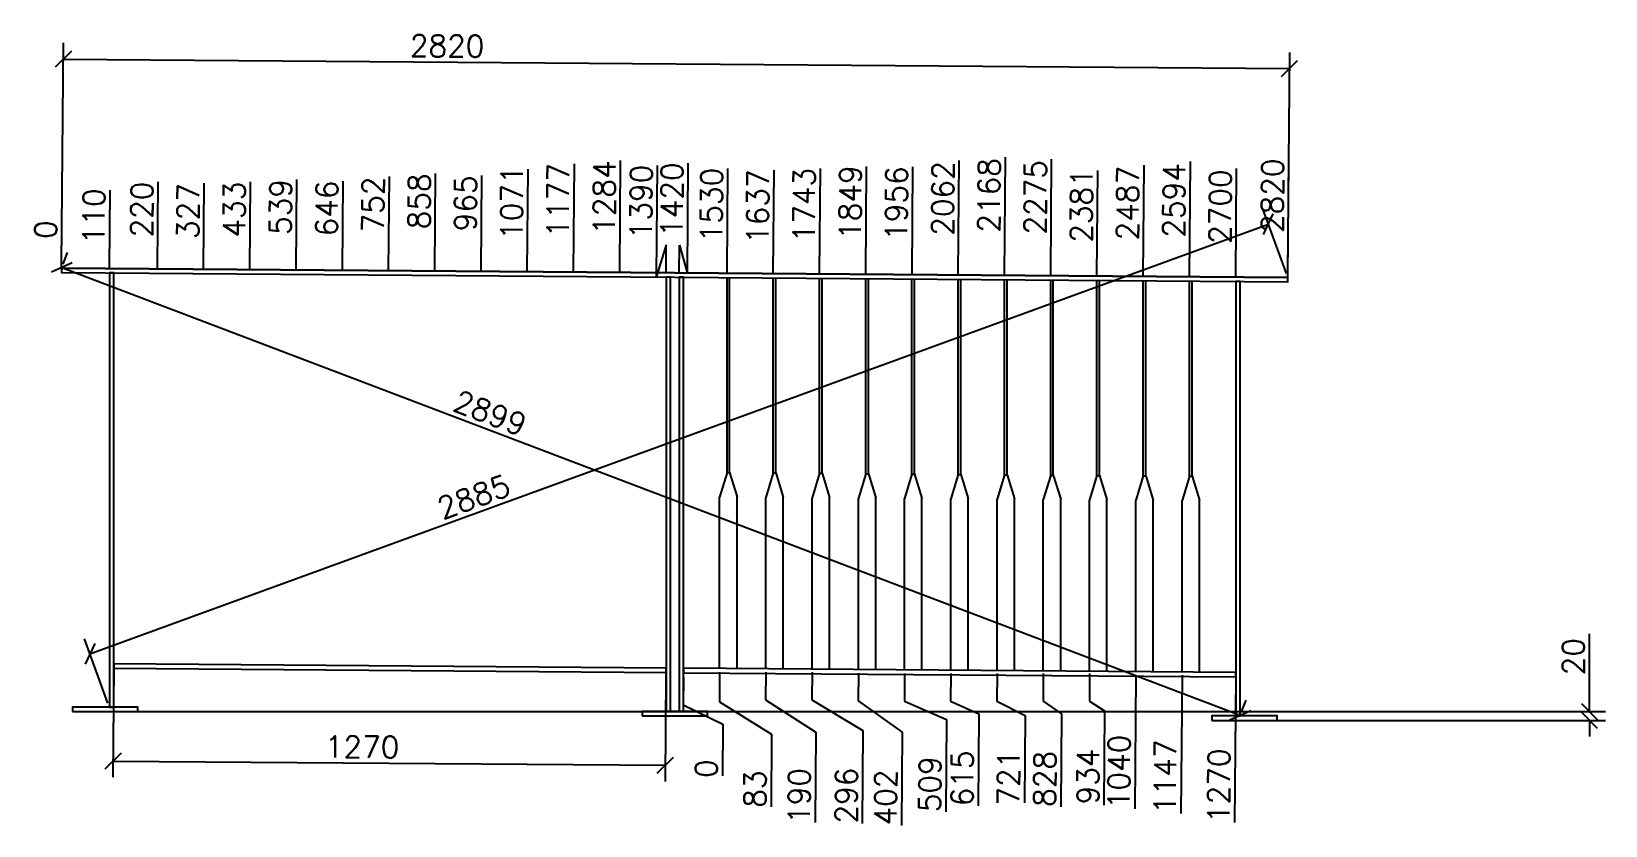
# Model space of a CAD drawing. Header units: millimetres. Extents: x -25270 to 56616, y 992 to 38275.
# Drawn here: x 18247 to 21866, y 28631 to 30458 of the extents above; entities that cross this region are included whole.
import ezdxf

# ---------------------------------------------------------------- set-up
doc = ezdxf.new("R2010")
doc.units = ezdxf.units.MM
doc.layers.add('Garde Corps', color=7, linetype='Continuous')
doc.layers.add('POTCACH', color=7, linetype='Continuous')
doc.styles.add('DETX4', font='romans.shx', dxfattribs={"height": 50})
doc.dimstyles.new('DETX4', dxfattribs={"dimtxt": 50, "dimasz": 37, "dimexe": 37, "dimexo": 10, "dimgap": 12, "dimtad": 1, "dimdec": 0, "dimdsep": 46, "dimtxsty": 'DETX4', "dimblk": 'OBLIQUE', "dimcen": 0.09, "dimadec": 0, "dimazin": 0, "dimtfac": 1, "dimtdec": 0, "dimtix": 1, "dimtofl": 0, "dimtmove": 0, "dimatfit": 3, "dimldrblk": 'OBLIQUE', "dimfxl": 1, "dimtolj": 1, "dimtzin": 0, "dimarcsym": 0})

# ---------------------------------------------------------------- blocks, each defined once
blk = doc.blocks.new('A$C643B79CD')
for p, q in [((17, 449), (17, 898)), ((23, 449), (23, 898)), ((17, 449), (23, 449)), ((0, 0), (0, 392.8)), ((40, 0), (40, 393.3))]:
    blk.add_line(p, q)
at = {"layer": 'POTCACH'}
for p, q in [((17, 449), (0, 392.8)), ((23, 449), (40, 393.3))]:
    blk.add_line(p, q, dxfattribs=at)
blk = doc.blocks.new('_OBLIQUE')
at = {"color": 0, "linetype": 'ByBlock'}
blk.add_line((-0.5, -0.5), (0.5, 0.5), dxfattribs=at)
blk = doc.blocks.new('*D292')
at = {"layer": 'Defpoints', "color": 0, "transparency": 16777216}
for p in [(18435.8, 29002.8), (19705.8, 28993), (19704.1, 28769.5)]:
    blk.add_point(p, dxfattribs=at)
at = {"layer": 'POTCACH', "color": 0, "lineweight": -2, "transparency": 16777216}
for p, q in [((18435.7, 28992.8), (18433.8, 28742.2)), ((19705.7, 28983), (19703.8, 28732.5)), ((18434.1, 28779.2), (19704.1, 28769.5))]:
    blk.add_line(p, q, dxfattribs=at)
at = {"layer": 'POTCACH', "color": 0, "lineweight": -2, "transparency": 16777216, "xscale": 37, "yscale": 37, "zscale": 37}
for p, rotation in [((18434.1, 28779.2), 179.559271927239), ((19704.1, 28769.5), 359.559271927239)]:
    blk.add_blockref('_OBLIQUE', p, dxfattribs=dict(at, rotation=rotation))
at = {"layer": 'POTCACH', "color": 0, "transparency": 16777216, "insert": (19007, 28811.8), "char_height": 50, "attachment_point": 5, "rotation": 359.5593, "style": 'DETX4'}
blk.add_mtext('\\A1;1270', dxfattribs=at)
blk = doc.blocks.new('*D293')
at = {"layer": 'Defpoints', "color": 0, "transparency": 16777216}
for p in [(18316.3, 29973.4), (18315.8, 29903.9), (18315.9, 29913.9)]:
    blk.add_point(p, dxfattribs=at)
at = {"layer": 'POTCACH', "color": 0, "lineweight": -2, "transparency": 16777216}
blk.add_line((18315.9, 29913.9), (18316.7, 30018.8), dxfattribs=at)
at = {"layer": 'POTCACH', "color": 0, "transparency": 16777216, "insert": (18279.5, 30002.4), "char_height": 50, "attachment_point": 5, "rotation": 89.5593, "style": 'DETX4'}
blk.add_mtext('\\A1;0', dxfattribs=at)
blk = doc.blocks.new('*D294')
at = {"layer": 'Defpoints', "color": 0, "transparency": 16777216}
for p in [(18426.2, 29959.8), (18315.9, 29913.9), (18425.8, 29903.9)]:
    blk.add_point(p, dxfattribs=at)
at = {"layer": 'POTCACH', "color": 0, "lineweight": -2, "transparency": 16777216}
blk.add_line((18425.9, 29913.9), (18427.2, 30093.2), dxfattribs=at)
at = {"layer": 'POTCACH', "color": 0, "transparency": 16777216, "insert": (18389.8, 30032.8), "char_height": 50, "attachment_point": 5, "rotation": 89.5593, "style": 'DETX4'}
blk.add_mtext('\\A1;110', dxfattribs=at)
blk = doc.blocks.new('*D295')
at = {"layer": 'Defpoints', "color": 0, "transparency": 16777216}
for p in [(19684.6, 29969.2), (18315.9, 29913.9), (19705.8, 29893)]:
    blk.add_point(p, dxfattribs=at)
at = {"layer": 'POTCACH', "color": 0, "lineweight": -2, "transparency": 16777216}
for p, q in [((19684, 29895.2), (19686, 30150.2)), ((19706.4, 29967), (19684, 29895.2)), ((19705.9, 29903), (19706.4, 29967))]:
    blk.add_line(p, q, dxfattribs=at)
at = {"layer": 'POTCACH', "color": 0, "transparency": 16777216, "insert": (19648.3, 30066), "char_height": 50, "attachment_point": 5, "rotation": 89.5593, "style": 'DETX4'}
blk.add_mtext('\\A1;1390', dxfattribs=at)
blk = doc.blocks.new('*D296')
at = {"layer": 'Defpoints', "color": 0, "transparency": 16777216}
for p in [(19755.5, 29974.5), (18315.9, 29913.9), (19735.8, 29892.9)]:
    blk.add_point(p, dxfattribs=at)
at = {"layer": 'POTCACH', "color": 0, "lineweight": -2, "transparency": 16777216}
for p, q in [((19754.9, 29900.5), (19756.9, 30155.6)), ((19735.9, 29902.9), (19736.4, 29966.9)), ((19736.4, 29966.9), (19754.9, 29900.5))]:
    blk.add_line(p, q, dxfattribs=at)
at = {"layer": 'POTCACH', "color": 0, "transparency": 16777216, "insert": (19719.2, 30071.3), "char_height": 50, "attachment_point": 5, "rotation": 89.5593, "style": 'DETX4'}
blk.add_mtext('\\A1;1420', dxfattribs=at)
blk = doc.blocks.new('*D297')
at = {"layer": 'Defpoints', "color": 0, "transparency": 16777216}
for p in [(19846.7, 29962.1), (18315.9, 29913.9), (19846.1, 29892.9)]:
    blk.add_point(p, dxfattribs=at)
at = {"layer": 'POTCACH', "color": 0, "lineweight": -2, "transparency": 16777216}
blk.add_line((19846.2, 29902.9), (19848, 30143.1), dxfattribs=at)
at = {"layer": 'POTCACH', "color": 0, "transparency": 16777216, "insert": (19810.4, 30058.9), "char_height": 50, "attachment_point": 5, "rotation": 89.5593, "style": 'DETX4'}
blk.add_mtext('\\A1;1530', dxfattribs=at)
blk = doc.blocks.new('*D298')
at = {"layer": 'Defpoints', "color": 0, "transparency": 16777216}
for p in [(19953, 29958.4), (18315.9, 29913.9), (19952.4, 29891.3)]:
    blk.add_point(p, dxfattribs=at)
at = {"layer": 'POTCACH', "color": 0, "lineweight": -2, "transparency": 16777216}
blk.add_line((19952.5, 29901.3), (19954.4, 30139.4), dxfattribs=at)
at = {"layer": 'POTCACH', "color": 0, "transparency": 16777216, "insert": (19916.7, 30055.2), "char_height": 50, "attachment_point": 5, "rotation": 89.5593, "style": 'DETX4'}
blk.add_mtext('\\A1;1637', dxfattribs=at)
blk = doc.blocks.new('*D299')
at = {"layer": 'Defpoints', "color": 0, "transparency": 16777216}
for p in [(20059.3, 29962), (18315.9, 29913.9), (20058.8, 29890.5)]:
    blk.add_point(p, dxfattribs=at)
at = {"layer": 'POTCACH', "color": 0, "lineweight": -2, "transparency": 16777216}
blk.add_line((20058.9, 29900.5), (20060.7, 30143), dxfattribs=at)
at = {"layer": 'POTCACH', "color": 0, "transparency": 16777216, "insert": (20023.1, 30058.8), "char_height": 50, "attachment_point": 5, "rotation": 89.5593, "style": 'DETX4'}
blk.add_mtext('\\A1;1743', dxfattribs=at)
blk = doc.blocks.new('*D300')
at = {"layer": 'Defpoints', "color": 0, "transparency": 16777216}
for p in [(20165.7, 29969.1), (18315.9, 29913.9), (20165.1, 29889.6)]:
    blk.add_point(p, dxfattribs=at)
at = {"layer": 'POTCACH', "color": 0, "lineweight": -2, "transparency": 16777216}
blk.add_line((20165.2, 29899.6), (20167.1, 30147.8), dxfattribs=at)
at = {"layer": 'POTCACH', "color": 0, "transparency": 16777216, "insert": (20129.4, 30064.7), "char_height": 50, "attachment_point": 5, "rotation": 89.5593, "style": 'DETX4'}
blk.add_mtext('\\A1;1849', dxfattribs=at)
blk = doc.blocks.new('*D301')
at = {"layer": 'Defpoints', "color": 0, "transparency": 16777216}
for p in [(20272, 29965.6), (18315.9, 29913.9), (20271.4, 29888.8)]:
    blk.add_point(p, dxfattribs=at)
at = {"layer": 'POTCACH', "color": 0, "lineweight": -2, "transparency": 16777216}
blk.add_line((20271.5, 29898.8), (20273.4, 30146.6), dxfattribs=at)
at = {"layer": 'POTCACH', "color": 0, "transparency": 16777216, "insert": (20235.8, 30062.4), "char_height": 50, "attachment_point": 5, "rotation": 89.5593, "style": 'DETX4'}
blk.add_mtext('\\A1;1956', dxfattribs=at)
blk = doc.blocks.new('*D302')
at = {"layer": 'Defpoints', "color": 0, "transparency": 16777216}
for p in [(20378.4, 29973.6), (18315.9, 29913.9), (20377.8, 29888.8)]:
    blk.add_point(p, dxfattribs=at)
at = {"layer": 'POTCACH', "color": 0, "lineweight": -2, "transparency": 16777216}
blk.add_line((20377.8, 29898.8), (20379.9, 30161.8), dxfattribs=at)
at = {"layer": 'POTCACH', "color": 0, "transparency": 16777216, "insert": (20342.2, 30074), "char_height": 50, "attachment_point": 5, "rotation": 89.5593, "style": 'DETX4'}
blk.add_mtext('\\A1;2062', dxfattribs=at)
blk = doc.blocks.new('*D303')
at = {"layer": 'Defpoints', "color": 0, "transparency": 16777216}
for p in [(20484.8, 29980.8), (18315.9, 29913.9), (20484.1, 29887.2)]:
    blk.add_point(p, dxfattribs=at)
at = {"layer": 'POTCACH', "color": 0, "lineweight": -2, "transparency": 16777216}
blk.add_line((20484.2, 29897.2), (20486.2, 30169), dxfattribs=at)
at = {"layer": 'POTCACH', "color": 0, "transparency": 16777216, "insert": (20448.6, 30081.2), "char_height": 50, "attachment_point": 5, "rotation": 89.5593, "style": 'DETX4'}
blk.add_mtext('\\A1;2168', dxfattribs=at)
blk = doc.blocks.new('*D304')
at = {"layer": 'Defpoints', "color": 0, "transparency": 16777216}
for p in [(20591.1, 29976.3), (18315.9, 29913.9), (20590.4, 29886.4)]:
    blk.add_point(p, dxfattribs=at)
at = {"layer": 'POTCACH', "color": 0, "lineweight": -2, "transparency": 16777216}
blk.add_line((20590.5, 29896.4), (20592.5, 30164.5), dxfattribs=at)
at = {"layer": 'POTCACH', "color": 0, "transparency": 16777216, "insert": (20554.9, 30076.7), "char_height": 50, "attachment_point": 5, "rotation": 89.5593, "style": 'DETX4'}
blk.add_mtext('\\A1;2275', dxfattribs=at)
blk = doc.blocks.new('*D305')
at = {"layer": 'Defpoints', "color": 0, "transparency": 16777216}
for p in [(20697.3, 29964.7), (18315.9, 29913.9), (20696.7, 29885.5)]:
    blk.add_point(p, dxfattribs=at)
at = {"layer": 'POTCACH', "color": 0, "lineweight": -2, "transparency": 16777216}
blk.add_line((20696.8, 29895.5), (20698.7, 30138.6), dxfattribs=at)
at = {"layer": 'POTCACH', "color": 0, "transparency": 16777216, "insert": (20661.1, 30058), "char_height": 50, "attachment_point": 5, "rotation": 89.5593, "style": 'DETX4'}
blk.add_mtext('\\A1;2381', dxfattribs=at)
blk = doc.blocks.new('*D306')
at = {"layer": 'Defpoints', "color": 0, "transparency": 16777216}
for p in [(20803.7, 29962.9), (18315.9, 29913.9), (20803.1, 29884.8)]:
    blk.add_point(p, dxfattribs=at)
at = {"layer": 'POTCACH', "color": 0, "lineweight": -2, "transparency": 16777216}
blk.add_line((20803.1, 29894.8), (20805.1, 30151.1), dxfattribs=at)
at = {"layer": 'POTCACH', "color": 0, "transparency": 16777216, "insert": (20767.4, 30063.3), "char_height": 50, "attachment_point": 5, "rotation": 89.5593, "style": 'DETX4'}
blk.add_mtext('\\A1;2487', dxfattribs=at)
blk = doc.blocks.new('*D307')
at = {"layer": 'Defpoints', "color": 0, "transparency": 16777216}
for p in [(20910, 29968.3), (18315.9, 29913.9), (20909.4, 29884.8)]:
    blk.add_point(p, dxfattribs=at)
at = {"layer": 'POTCACH', "color": 0, "lineweight": -2, "transparency": 16777216}
blk.add_line((20909.5, 29894.8), (20911.5, 30158.8), dxfattribs=at)
at = {"layer": 'POTCACH', "color": 0, "transparency": 16777216, "insert": (20873.8, 30069.8), "char_height": 50, "attachment_point": 5, "rotation": 89.5593, "style": 'DETX4'}
blk.add_mtext('\\A1;2594', dxfattribs=at)
blk = doc.blocks.new('*D308')
at = {"layer": 'Defpoints', "color": 0, "transparency": 16777216}
for p in [(21016.3, 29954.9), (18315.9, 29913.9), (21015.8, 29883)]:
    blk.add_point(p, dxfattribs=at)
at = {"layer": 'POTCACH', "color": 0, "lineweight": -2, "transparency": 16777216}
blk.add_line((21015.9, 29893), (21017.8, 30143), dxfattribs=at)
at = {"layer": 'POTCACH', "color": 0, "transparency": 16777216, "insert": (20980.1, 30055.2), "char_height": 50, "attachment_point": 5, "rotation": 89.5593, "style": 'DETX4'}
blk.add_mtext('\\A1;2700', dxfattribs=at)
blk = doc.blocks.new('*D309')
at = {"layer": 'Defpoints', "color": 0, "transparency": 16777216}
for p in [(21136.5, 29980), (18315.9, 29913.9), (21135.8, 29882.2)]:
    blk.add_point(p, dxfattribs=at)
at = {"layer": 'POTCACH', "color": 0, "lineweight": -2, "transparency": 16777216}
blk.add_line((21135.9, 29892.2), (21138, 30168.1), dxfattribs=at)
at = {"layer": 'POTCACH', "color": 0, "transparency": 16777216, "insert": (21100.3, 30080.3), "char_height": 50, "attachment_point": 5, "rotation": 89.5593, "style": 'DETX4'}
blk.add_mtext('\\A1;2820', dxfattribs=at)
blk = doc.blocks.new('*D310')
at = {"layer": 'Defpoints', "color": 0, "transparency": 16777216}
for p in [(19745.8, 28992.7), (19745.8, 28982.7), (19835.7, 28790.2)]:
    blk.add_point(p, dxfattribs=at)
at = {"layer": 'POTCACH', "color": 0, "lineweight": -2, "transparency": 16777216}
for p, q in [((19745.7, 28972.7), (19745.2, 28908.7)), ((19745.2, 28908.7), (19836.2, 28864.2)), ((19836.2, 28864.2), (19835.3, 28744.9))]:
    blk.add_line(p, q, dxfattribs=at)
at = {"layer": 'POTCACH', "color": 0, "transparency": 16777216, "insert": (19798.4, 28761.8), "char_height": 50, "attachment_point": 5, "rotation": 89.5593, "style": 'DETX4'}
blk.add_mtext('\\A1;0', dxfattribs=at)
blk = doc.blocks.new('*D311')
at = {"layer": 'Defpoints', "color": 0, "transparency": 16777216}
for p in [(19829.1, 28994.1), (19745.8, 28992.7), (19947.9, 28766.9)]:
    blk.add_point(p, dxfattribs=at)
at = {"layer": 'POTCACH', "color": 0, "lineweight": -2, "transparency": 16777216}
for p, q in [((19829, 28984.1), (19828.5, 28915.8)), ((19828.5, 28915.8), (19948.4, 28840.9)), ((19948.4, 28840.9), (19947.2, 28674))]:
    blk.add_line(p, q, dxfattribs=at)
at = {"layer": 'POTCACH', "color": 0, "transparency": 16777216, "insert": (19910.5, 28714.7), "char_height": 50, "attachment_point": 5, "rotation": 89.5593, "style": 'DETX4'}
blk.add_mtext('\\A1;83', dxfattribs=at)
blk = doc.blocks.new('*D312')
at = {"layer": 'Defpoints', "color": 0, "transparency": 16777216}
for p in [(19935.4, 28994.1), (19745.8, 28992.7), (20049.6, 28771.4)]:
    blk.add_point(p, dxfattribs=at)
at = {"layer": 'POTCACH', "color": 0, "lineweight": -2, "transparency": 16777216}
for p, q in [((19935.4, 28984.1), (19934.9, 28920.1)), ((19934.9, 28920.1), (20050.1, 28845.4)), ((20050.1, 28845.4), (20048.5, 28638))]:
    blk.add_line(p, q, dxfattribs=at)
at = {"layer": 'POTCACH', "color": 0, "transparency": 16777216, "insert": (20012, 28699), "char_height": 50, "attachment_point": 5, "rotation": 89.5593, "style": 'DETX4'}
blk.add_mtext('\\A1;190', dxfattribs=at)
blk = doc.blocks.new('*D313')
at = {"layer": 'Defpoints', "color": 0, "transparency": 16777216}
for p in [(20041.8, 28994.1), (19745.8, 28992.7), (20158, 28775.9)]:
    blk.add_point(p, dxfattribs=at)
at = {"layer": 'POTCACH', "color": 0, "lineweight": -2, "transparency": 16777216}
for p, q in [((20041.7, 28984.1), (20041.2, 28920.1)), ((20041.2, 28920.1), (20158.6, 28849.9)), ((20158.6, 28849.9), (20156.9, 28635.4))]:
    blk.add_line(p, q, dxfattribs=at)
at = {"layer": 'POTCACH', "color": 0, "transparency": 16777216, "insert": (20120.4, 28699.9), "char_height": 50, "attachment_point": 5, "rotation": 89.5593, "style": 'DETX4'}
blk.add_mtext('\\A1;296', dxfattribs=at)
blk = doc.blocks.new('*D314')
at = {"layer": 'Defpoints', "color": 0, "transparency": 16777216}
for p in [(19745.8, 28992.7), (20148.1, 28991.6), (20248.4, 28771.4)]:
    blk.add_point(p, dxfattribs=at)
at = {"layer": 'POTCACH', "color": 0, "lineweight": -2, "transparency": 16777216}
for p, q in [((20148, 28981.6), (20147.5, 28917.6)), ((20147.5, 28917.6), (20249, 28845.4)), ((20249, 28845.4), (20247.3, 28630.9))]:
    blk.add_line(p, q, dxfattribs=at)
at = {"layer": 'POTCACH', "color": 0, "transparency": 16777216, "insert": (20210.8, 28695.4), "char_height": 50, "attachment_point": 5, "rotation": 89.5593, "style": 'DETX4'}
blk.add_mtext('\\A1;402', dxfattribs=at)
blk = doc.blocks.new('*D315')
at = {"layer": 'Defpoints', "color": 0, "transparency": 16777216}
for p in [(19745.8, 28992.7), (20254.4, 28990.8), (20350.1, 28800.8)]:
    blk.add_point(p, dxfattribs=at)
at = {"layer": 'POTCACH', "color": 0, "lineweight": -2, "transparency": 16777216}
for p, q in [((20254.4, 28980.8), (20253.9, 28916.8)), ((20253.9, 28916.8), (20350.6, 28874.8)), ((20350.6, 28874.8), (20349, 28662.6))]:
    blk.add_line(p, q, dxfattribs=at)
at = {"layer": 'POTCACH', "color": 0, "transparency": 16777216, "insert": (20312.5, 28726), "char_height": 50, "attachment_point": 5, "rotation": 89.5593, "style": 'DETX4'}
blk.add_mtext('\\A1;509', dxfattribs=at)
blk = doc.blocks.new('*D316')
at = {"layer": 'Defpoints', "color": 0, "transparency": 16777216}
for p in [(19745.8, 28992.7), (20360.8, 28990.8), (20424.6, 28814.3)]:
    blk.add_point(p, dxfattribs=at)
at = {"layer": 'POTCACH', "color": 0, "lineweight": -2, "transparency": 16777216}
for p, q in [((20360.7, 28980.8), (20360.2, 28916.8)), ((20360.2, 28916.8), (20425.2, 28888.3)), ((20425.2, 28888.3), (20423.6, 28676.1))]:
    blk.add_line(p, q, dxfattribs=at)
at = {"layer": 'POTCACH', "color": 0, "transparency": 16777216, "insert": (20387.1, 28739.5), "char_height": 50, "attachment_point": 5, "rotation": 89.5593, "style": 'DETX4'}
blk.add_mtext('\\A1;615', dxfattribs=at)
blk = doc.blocks.new('*D317')
at = {"layer": 'Defpoints', "color": 0, "transparency": 16777216}
for p in [(19745.8, 28992.7), (20467.1, 28990.8), (20530.8, 28809.8)]:
    blk.add_point(p, dxfattribs=at)
at = {"layer": 'POTCACH', "color": 0, "lineweight": -2, "transparency": 16777216}
for p, q in [((20467, 28980.8), (20466.5, 28916.8)), ((20466.5, 28916.8), (20531.4, 28883.8)), ((20531.4, 28883.8), (20529.9, 28683.5))]:
    blk.add_line(p, q, dxfattribs=at)
at = {"layer": 'POTCACH', "color": 0, "transparency": 16777216, "insert": (20493.3, 28740.9), "char_height": 50, "attachment_point": 5, "rotation": 89.5593, "style": 'DETX4'}
blk.add_mtext('\\A1;721', dxfattribs=at)
blk = doc.blocks.new('*D318')
at = {"layer": 'Defpoints', "color": 0, "transparency": 16777216}
for p in [(19745.8, 28992.7), (20573.4, 28990.8), (20614.4, 28814.3)]:
    blk.add_point(p, dxfattribs=at)
at = {"layer": 'POTCACH', "color": 0, "lineweight": -2, "transparency": 16777216}
for p, q in [((20573.3, 28980.8), (20572.8, 28916.8)), ((20572.8, 28916.8), (20615, 28888.3)), ((20615, 28888.3), (20613.3, 28673.7))]:
    blk.add_line(p, q, dxfattribs=at)
at = {"layer": 'POTCACH', "color": 0, "transparency": 16777216, "insert": (20576.8, 28738.3), "char_height": 50, "attachment_point": 5, "rotation": 89.5593, "style": 'DETX4'}
blk.add_mtext('\\A1;828', dxfattribs=at)
blk = doc.blocks.new('*D319')
at = {"layer": 'Defpoints', "color": 0, "transparency": 16777216}
for p in [(19745.8, 28992.7), (20679.7, 28990.8), (20713.8, 28821.1)]:
    blk.add_point(p, dxfattribs=at)
at = {"layer": 'POTCACH', "color": 0, "lineweight": -2, "transparency": 16777216}
for p, q in [((20679.7, 28980.8), (20679.2, 28916.8)), ((20679.2, 28916.8), (20714.4, 28895.1)), ((20714.4, 28895.1), (20712.7, 28678.1))]:
    blk.add_line(p, q, dxfattribs=at)
at = {"layer": 'POTCACH', "color": 0, "transparency": 16777216, "insert": (20676.2, 28743.9), "char_height": 50, "attachment_point": 5, "rotation": 89.5593, "style": 'DETX4'}
blk.add_mtext('\\A1;934', dxfattribs=at)
blk = doc.blocks.new('*D320')
at = {"layer": 'Defpoints', "color": 0, "transparency": 16777216}
for p in [(19745.8, 28992.7), (20786.1, 28986.8), (20785, 28850.6)]:
    blk.add_point(p, dxfattribs=at)
at = {"layer": 'POTCACH', "color": 0, "lineweight": -2, "transparency": 16777216}
blk.add_line((20786, 28976.8), (20783.6, 28669.5), dxfattribs=at)
at = {"layer": 'POTCACH', "color": 0, "transparency": 16777216, "insert": (20747.3, 28754.3), "char_height": 50, "attachment_point": 5, "rotation": 89.5593, "style": 'DETX4'}
blk.add_mtext('\\A1;1040', dxfattribs=at)
blk = doc.blocks.new('*D321')
at = {"layer": 'Defpoints', "color": 0, "transparency": 16777216}
for p in [(19745.8, 28992.7), (20892.4, 28986.8), (20891.3, 28839.2)]:
    blk.add_point(p, dxfattribs=at)
at = {"layer": 'POTCACH', "color": 0, "lineweight": -2, "transparency": 16777216}
blk.add_line((20892.3, 28976.8), (20889.9, 28658.2), dxfattribs=at)
at = {"layer": 'POTCACH', "color": 0, "transparency": 16777216, "insert": (20853.5, 28743), "char_height": 50, "attachment_point": 5, "rotation": 89.5593, "style": 'DETX4'}
blk.add_mtext('\\A1;1147', dxfattribs=at)
blk = doc.blocks.new('*D322')
at = {"layer": 'Defpoints', "color": 0, "transparency": 16777216}
for p in [(19745.8, 28992.7), (21015.8, 28982.9), (21014.5, 28818.7)]:
    blk.add_point(p, dxfattribs=at)
at = {"layer": 'POTCACH', "color": 0, "lineweight": -2, "transparency": 16777216}
blk.add_line((21015.7, 28972.9), (21013.1, 28637.6), dxfattribs=at)
at = {"layer": 'POTCACH', "color": 0, "transparency": 16777216, "insert": (20976.8, 28722.4), "char_height": 50, "attachment_point": 5, "rotation": 89.5593, "style": 'DETX4'}
blk.add_mtext('\\A1;1270', dxfattribs=at)
blk = doc.blocks.new('*D332')
at = {"layer": 'Defpoints', "color": 0, "transparency": 16777216}
for p in [(18315.9, 29913.9), (21026.4, 28884.7), (21025.8, 28883)]:
    blk.add_point(p, dxfattribs=at)
at = {"layer": 'POTCACH', "color": 0, "lineweight": -2, "transparency": 16777216}
for p, q in [((18319.4, 29923.2), (18329.7, 29950.1)), ((18316.5, 29915.5), (21026.4, 28884.7)), ((21029.3, 28892.4), (21039.6, 28919.3))]:
    blk.add_line(p, q, dxfattribs=at)
at = {"layer": 'POTCACH', "color": 0, "lineweight": -2, "transparency": 16777216, "xscale": 37, "yscale": 37, "zscale": 37}
for p, rotation in [((18316.5, 29915.5), 159.1733492009614), ((21026.4, 28884.7), 339.1733492009614)]:
    blk.add_blockref('_OBLIQUE', p, dxfattribs=dict(at, rotation=rotation))
at = {"layer": 'POTCACH', "color": 0, "transparency": 16777216, "insert": (19301.2, 29580.5), "char_height": 50, "attachment_point": 5, "rotation": 339.1733, "style": 'DETX4'}
blk.add_mtext('\\A1;2899', dxfattribs=at)
blk = doc.blocks.new('*D333')
at = {"layer": 'Defpoints', "color": 0, "transparency": 16777216}
for p in [(21091, 30015.2), (21135.9, 29892.2), (18425.8, 28903)]:
    blk.add_point(p, dxfattribs=at)
at = {"layer": 'POTCACH', "color": 0, "lineweight": -2, "transparency": 16777216}
for p, q in [((21132.4, 29901.6), (21078.3, 30049.9)), ((18380.9, 29026), (21091, 30015.2)), ((18422.4, 28912.4), (18368.2, 29060.8))]:
    blk.add_line(p, q, dxfattribs=at)
at = {"layer": 'POTCACH', "color": 0, "lineweight": -2, "transparency": 16777216, "xscale": 37, "yscale": 37, "zscale": 37}
for p, rotation in [((21091, 30015.2), 20.05162458507477), ((18380.9, 29026), 200.0516245850748)]:
    blk.add_blockref('_OBLIQUE', p, dxfattribs=dict(at, rotation=rotation))
at = {"layer": 'POTCACH', "color": 0, "transparency": 16777216, "insert": (19263.7, 29387.6), "char_height": 50, "attachment_point": 5, "rotation": 20.0516, "style": 'DETX4'}
blk.add_mtext('\\A1;2885', dxfattribs=at)
blk = doc.blocks.new('*D334')
at = {"layer": 'Defpoints', "color": 0, "transparency": 16777216}
for p in [(21139.6, 30373.2), (18315.9, 29913.9), (21135.9, 29892.2)]:
    blk.add_point(p, dxfattribs=at)
at = {"layer": 'POTCACH', "color": 0, "lineweight": -2, "transparency": 16777216}
for p, q in [((18315.9, 29923.9), (18319.9, 30431.9)), ((21135.9, 29902.2), (21139.9, 30410.2)), ((18319.6, 30394.9), (21139.6, 30373.2))]:
    blk.add_line(p, q, dxfattribs=at)
at = {"layer": 'POTCACH', "color": 0, "lineweight": -2, "transparency": 16777216, "xscale": 37, "yscale": 37, "zscale": 37}
for p, rotation in [((18319.6, 30394.9), 179.559271927239), ((21139.6, 30373.2), 359.559271927239)]:
    blk.add_blockref('_OBLIQUE', p, dxfattribs=dict(at, rotation=rotation))
at = {"layer": 'POTCACH', "color": 0, "transparency": 16777216, "insert": (19202.5, 30425.1), "char_height": 50, "attachment_point": 5, "rotation": 359.5593, "style": 'DETX4'}
blk.add_mtext('\\A1;2820', dxfattribs=at)
blk = doc.blocks.new('*D335')
at = {"layer": 'Defpoints', "color": 0, "transparency": 16777216}
for p in [(18536.7, 29972.1), (18315.8, 29908.9), (18536.1, 29903)]:
    blk.add_point(p, dxfattribs=at)
at = {"layer": 'POTCACH', "color": 0, "lineweight": -2, "transparency": 16777216}
blk.add_line((18536.2, 29913), (18537.7, 30112.7), dxfattribs=at)
at = {"layer": 'POTCACH', "color": 0, "transparency": 16777216, "insert": (18500.2, 30048.7), "char_height": 50, "attachment_point": 5, "rotation": 89.5593, "style": 'DETX4'}
blk.add_mtext('\\A1;220', dxfattribs=at)
blk = doc.blocks.new('*D336')
at = {"layer": 'Defpoints', "color": 0, "transparency": 16777216}
for p in [(18643, 29968.5), (18315.8, 29908.9), (18642.4, 29901.4)]:
    blk.add_point(p, dxfattribs=at)
at = {"layer": 'POTCACH', "color": 0, "lineweight": -2, "transparency": 16777216}
blk.add_line((18642.5, 29911.4), (18644, 30109), dxfattribs=at)
at = {"layer": 'POTCACH', "color": 0, "transparency": 16777216, "insert": (18606.6, 30045), "char_height": 50, "attachment_point": 5, "rotation": 89.5593, "style": 'DETX4'}
blk.add_mtext('\\A1;327', dxfattribs=at)
blk = doc.blocks.new('*D337')
at = {"layer": 'Defpoints', "color": 0, "transparency": 16777216}
for p in [(18749.3, 29972), (18315.8, 29908.9), (18748.8, 29900.5)]:
    blk.add_point(p, dxfattribs=at)
at = {"layer": 'POTCACH', "color": 0, "lineweight": -2, "transparency": 16777216}
blk.add_line((18748.9, 29910.5), (18750.4, 30112.6), dxfattribs=at)
at = {"layer": 'POTCACH', "color": 0, "transparency": 16777216, "insert": (18712.9, 30048.6), "char_height": 50, "attachment_point": 5, "rotation": 89.5593, "style": 'DETX4'}
blk.add_mtext('\\A1;433', dxfattribs=at)
blk = doc.blocks.new('*D338')
at = {"layer": 'Defpoints', "color": 0, "transparency": 16777216}
for p in [(18855.7, 29979.2), (18315.8, 29908.9), (18855.1, 29899.7)]:
    blk.add_point(p, dxfattribs=at)
at = {"layer": 'POTCACH', "color": 0, "lineweight": -2, "transparency": 16777216}
blk.add_line((18855.2, 29909.7), (18856.8, 30117.4), dxfattribs=at)
at = {"layer": 'POTCACH', "color": 0, "transparency": 16777216, "insert": (18819.3, 30054.6), "char_height": 50, "attachment_point": 5, "rotation": 89.5593, "style": 'DETX4'}
blk.add_mtext('\\A1;539', dxfattribs=at)
blk = doc.blocks.new('*D339')
at = {"layer": 'Defpoints', "color": 0, "transparency": 16777216}
for p in [(18962, 29975.7), (18315.8, 29908.9), (18961.4, 29898.9)]:
    blk.add_point(p, dxfattribs=at)
at = {"layer": 'POTCACH', "color": 0, "lineweight": -2, "transparency": 16777216}
blk.add_line((18961.5, 29908.9), (18963.1, 30113.9), dxfattribs=at)
at = {"layer": 'POTCACH', "color": 0, "transparency": 16777216, "insert": (18925.6, 30051.1), "char_height": 50, "attachment_point": 5, "rotation": 89.5593, "style": 'DETX4'}
blk.add_mtext('\\A1;646', dxfattribs=at)
blk = doc.blocks.new('*D340')
at = {"layer": 'Defpoints', "color": 0, "transparency": 16777216}
for p in [(19068.4, 29983.7), (18315.8, 29908.9), (19067.8, 29898.9)]:
    blk.add_point(p, dxfattribs=at)
at = {"layer": 'POTCACH', "color": 0, "lineweight": -2, "transparency": 16777216}
blk.add_line((19067.8, 29908.9), (19069.5, 30124.3), dxfattribs=at)
at = {"layer": 'POTCACH', "color": 0, "transparency": 16777216, "insert": (19032, 30060.3), "char_height": 50, "attachment_point": 5, "rotation": 89.5593, "style": 'DETX4'}
blk.add_mtext('\\A1;752', dxfattribs=at)
blk = doc.blocks.new('*D341')
at = {"layer": 'Defpoints', "color": 0, "transparency": 16777216}
for p in [(19174.8, 29990.9), (18315.8, 29908.9), (19174.1, 29897.3)]:
    blk.add_point(p, dxfattribs=at)
at = {"layer": 'POTCACH', "color": 0, "lineweight": -2, "transparency": 16777216}
blk.add_line((19174.2, 29907.3), (19175.9, 30131.4), dxfattribs=at)
at = {"layer": 'POTCACH', "color": 0, "transparency": 16777216, "insert": (19138.4, 30067.4), "char_height": 50, "attachment_point": 5, "rotation": 89.5593, "style": 'DETX4'}
blk.add_mtext('\\A1;858', dxfattribs=at)
blk = doc.blocks.new('*D342')
at = {"layer": 'Defpoints', "color": 0, "transparency": 16777216}
for p in [(19281.1, 29986.4), (18315.8, 29908.9), (19280.4, 29896.4)]:
    blk.add_point(p, dxfattribs=at)
at = {"layer": 'POTCACH', "color": 0, "lineweight": -2, "transparency": 16777216}
blk.add_line((19280.5, 29906.4), (19282.2, 30126.9), dxfattribs=at)
at = {"layer": 'POTCACH', "color": 0, "transparency": 16777216, "insert": (19244.7, 30062.9), "char_height": 50, "attachment_point": 5, "rotation": 89.5593, "style": 'DETX4'}
blk.add_mtext('\\A1;965', dxfattribs=at)
blk = doc.blocks.new('*D343')
at = {"layer": 'Defpoints', "color": 0, "transparency": 16777216}
for p in [(19387.3, 29974.8), (18315.8, 29908.9), (19386.7, 29895.6)]:
    blk.add_point(p, dxfattribs=at)
at = {"layer": 'POTCACH', "color": 0, "lineweight": -2, "transparency": 16777216}
blk.add_line((19386.8, 29905.6), (19388.6, 30141.6), dxfattribs=at)
at = {"layer": 'POTCACH', "color": 0, "transparency": 16777216, "insert": (19351, 30064.5), "char_height": 50, "attachment_point": 5, "rotation": 89.5593, "style": 'DETX4'}
blk.add_mtext('\\A1;1071', dxfattribs=at)
blk = doc.blocks.new('*D344')
at = {"layer": 'Defpoints', "color": 0, "transparency": 16777216}
for p in [(19493.7, 29973), (18315.8, 29908.9), (19493.1, 29894.9)]:
    blk.add_point(p, dxfattribs=at)
at = {"layer": 'POTCACH', "color": 0, "lineweight": -2, "transparency": 16777216}
blk.add_line((19493.1, 29904.9), (19495.1, 30154), dxfattribs=at)
at = {"layer": 'POTCACH', "color": 0, "transparency": 16777216, "insert": (19457.4, 30069.8), "char_height": 50, "attachment_point": 5, "rotation": 89.5593, "style": 'DETX4'}
blk.add_mtext('\\A1;1177', dxfattribs=at)
blk = doc.blocks.new('*D345')
at = {"layer": 'Defpoints', "color": 0, "transparency": 16777216}
for p in [(19600, 29978.4), (18315.8, 29908.9), (19599.4, 29894.9)]:
    blk.add_point(p, dxfattribs=at)
at = {"layer": 'POTCACH', "color": 0, "lineweight": -2, "transparency": 16777216}
blk.add_line((19599.5, 29904.9), (19601.4, 30161.8), dxfattribs=at)
at = {"layer": 'POTCACH', "color": 0, "transparency": 16777216, "insert": (19563.8, 30076.3), "char_height": 50, "attachment_point": 5, "rotation": 89.5593, "style": 'DETX4'}
blk.add_mtext('\\A1;1284', dxfattribs=at)
blk = doc.blocks.new('*D394')
at = {"layer": 'Defpoints', "color": 0, "transparency": 16777216}
for p in [(18415.8, 28893), (21035.8, 28873), (21829.2, 28873)]:
    blk.add_point(p, dxfattribs=at)
at = {"layer": 'POTCACH', "color": 0, "lineweight": -2, "transparency": 16777216}
for p, q in [((21829.2, 28893), (21829.2, 29072)), ((18425.8, 28893), (21866.2, 28893)), ((21045.8, 28873), (21866.2, 28873)), ((21829.2, 28873), (21829.2, 28836))]:
    blk.add_line(p, q, dxfattribs=at)
at = {"layer": 'POTCACH', "color": 0, "lineweight": -2, "transparency": 16777216, "xscale": 37, "yscale": 37, "zscale": 37}
for p, rotation in [((21829.2, 28893), 270), ((21829.2, 28873), 90)]:
    blk.add_blockref('_OBLIQUE', p, dxfattribs=dict(at, rotation=rotation))
at = {"layer": 'POTCACH', "color": 0, "transparency": 16777216, "insert": (21792.2, 29019.5), "char_height": 50, "attachment_point": 5, "rotation": 90, "style": 'DETX4'}
blk.add_mtext('\\A1;20', dxfattribs=at)

msp = doc.modelspace()

# ---------------------------------------------------------------- linework, layer by layer
at = {"layer": 'POTCACH'}
msp.add_line((18315.9, 29913.9), (21135.9, 29892.2), dxfattribs=at)
for points in [[(21135.8, 29892.2), (18315.9, 29913.9), (18315.8, 29903.9), (21135.8, 29882.2)], [(18425.8, 28903), (18435.8, 28903), (18435.8, 29903), (18425.8, 29903)], [(19705.8, 28893), (19715.8, 28893), (19715.8, 29893), (19705.8, 29893)], [(19735.8, 28893), (19745.8, 28893), (19745.8, 29893), (19735.8, 29893)], [(21015.8, 28883), (21025.8, 28883), (21025.8, 29883), (21015.8, 29883)], [(19705.8, 28993), (18435.8, 29002.8), (18435.8, 28992.8), (19705.8, 28983)], [(21015.8, 28982.9), (19745.8, 28992.7), (19745.8, 28982.7), (21015.8, 28972.9)], [(18340.8, 28893), (18490.8, 28893), (18490.8, 28903), (18340.8, 28903)], [(19650.8, 28883), (19800.8, 28883), (19800.8, 28893), (19650.8, 28893)], [(20960.8, 28873), (21110.8, 28873), (21110.8, 28883), (20960.8, 28883)]]:
    msp.add_lwpolyline(points, close=True, dxfattribs=at)

# ---------------------------------------------------------------- block references
at = {"layer": 'Garde Corps'}
for p in [(19829.1, 28994.1), (19935.4, 28993.3), (20041.8, 28992.5), (20148.1, 28991.6), (20254.4, 28990.8), (20360.8, 28990), (20467.1, 28989.2), (20573.4, 28988.4), (20679.7, 28987.6), (20786.1, 28986.8), (20892.4, 28986.1)]:
    msp.add_blockref('A$C643B79CD', p, dxfattribs=at)

# ---------------------------------------------------------------- dimensions: what is measured, and where the dimension line sits
at = {"layer": 'POTCACH'}
for base, p1, p2, angle, picture, middle, dimtype in [((21139.6, 30373.2), (18315.9, 29913.9), (21135.9, 29892.2), 359.5593, '*D334', (19202.2, 30388.1), 161), ((21091, 30015.2), (18425.8, 28903), (21135.9, 29892.2), 20.0516, '*D333', (19276.4, 29352.9), 161), ((21026.4, 28884.7), (18315.9, 29913.9), (21025.8, 28883), 339.1733, '*D332', (19288, 29545.9), 161), ((21829.2, 28873), (18415.8, 28893), (21035.8, 28873), 90, '*D394', (21829.2, 29019.5), 160), ((19704.1, 28769.5), (18435.8, 29002.8), (19705.8, 28993), 359.5593, '*D292', (19006.7, 28774.8), 161)]:
    dim = msp.add_linear_dim(base=base, p1=p1, p2=p2, angle=angle, dimstyle='DETX4', dxfattribs=at)
    dim.commit()
    dim.dimension.update_dxf_attribs({"geometry": picture, "text_midpoint": middle, "dimtype": dimtype})
for feature_location, offset, origin, picture, middle in [((19599.4, 29894.9), (0.6, 83.4), (18315.8, 29908.9), '*D345', (19563.8, 30076.3)), ((19493.1, 29894.9), (0.6, 78.1), (18315.8, 29908.9), '*D344', (19457.4, 30069.8)), ((20484.1, 29887.2), (0.7, 93.6), (18315.9, 29913.9), '*D303', (20448.6, 30081.2)), ((21135.8, 29882.2), (0.8, 97.8), (18315.9, 29913.9), '*D309', (21100.3, 30080.3)), ((20590.4085, 29886.3677), (0.6917, 89.9234), (18315.8692, 29913.8644), '*D304', (20554.8712, 30076.6679)), ((20377.8, 29888.8), (0.7, 84.8), (18315.9, 29913.9), '*D302', (20342.2, 30074)), ((20909.3896, 29884.8242), (0.6419, 83.4496), (18315.8692, 29913.8644), '*D307', (20873.8117, 30069.8411)), ((19735.8, 29892.9), (19.7, 81.6), (18315.9, 29913.9), '*D296', (19719.2, 30071.3)), ((19386.7, 29895.6), (0.6, 79.2), (18315.8, 29908.9), '*D343', (19351, 30064.5)), ((19174.1, 29897.3), (0.7, 93.6), (18315.8, 29908.9), '*D341', (19138.4, 30067.4)), ((19280.4, 29896.4), (0.7, 89.9), (18315.8, 29908.9), '*D342', (19244.7, 30062.9)), ((19067.8, 29898.9), (0.7, 84.8), (18315.8, 29908.9), '*D340', (19032, 30060.3)), ((18855.1, 29899.7), (0.6, 79.5), (18315.8, 29908.9), '*D338', (18819.3, 30054.6)), ((20803.1, 29884.8), (0.6, 78.1), (18315.9, 29913.9), '*D306', (20767.4, 30063.3)), ((19705.8, 29893), (-21.2, 76.1), (18315.9, 29913.9), '*D295', (19648.3, 30066)), ((20165.1, 29889.6), (0.6, 79.5), (18315.9, 29913.9), '*D300', (20129.4, 30064.7)), ((20271.4274, 29888.8214), (0.5906, 76.7814), (18315.8692, 29913.8644), '*D301', (20235.7616, 30062.4083)), ((19846.1, 29892.9), (0.5, 69.1), (18315.9, 29913.9), '*D297', (19810.4, 30058.9)), ((20058.8, 29890.5), (0.6, 71.5), (18315.9, 29913.9), '*D299', (20023.1, 30058.8)), ((21015.8, 29883), (0.6, 71.8), (18315.9, 29913.9), '*D308', (20980.1, 30055.2)), ((19952.4463, 29891.2751), (0.5162, 67.1038), (18315.8692, 29913.8644), '*D298', (19916.706, 30055.1845)), ((20696.7, 29885.5), (0.6, 79.2), (18315.9, 29913.9), '*D305', (20661.1, 30058)), ((18961.4, 29898.9), (0.6, 76.8), (18315.8, 29908.9), '*D339', (18925.6, 30051.1)), ((18536.1, 29903), (0.5, 69.1), (18315.8, 29908.9), '*D335', (18500.2, 30048.7)), ((18748.8, 29900.5), (0.6, 71.5), (18315.8, 29908.9), '*D337', (18712.9, 30048.6)), ((18642.4, 29901.4), (0.5, 67.1), (18315.8, 29908.9), '*D336', (18606.6, 30045)), ((18425.8, 29903.9), (0.4, 55.9), (18315.9, 29913.9), '*D294', (18389.8, 30032.8)), ((18315.8, 29903.9), (0.5, 69.6), (18315.9, 29913.9), '*D293', (18279.5, 30002.4)), ((19829.1, 28994.1), (118.8, -227.2), (19745.8, 28992.7), '*D311', (19910.5, 28714.7)), ((19935.4, 28994.1), (114.1, -222.7), (19745.8, 28992.7), '*D312', (20012, 28699)), ((20041.8, 28994.1), (116.2, -218.2), (19745.8, 28992.7), '*D313', (20120.4, 28699.9)), ((19745.792238, 28982.710861), (89.8678517, -192.5286849), (19745.792238, 28992.7111568), '*D310', (19798.4406781, 28761.8009645)), ((20148.1, 28991.6), (100.3, -220.2), (19745.8, 28992.7), '*D314', (20210.8, 28695.4)), ((20254.4, 28990.8), (95.6, -190.1), (19745.8, 28992.7), '*D315', (20312.5, 28726)), ((20360.8, 28990.8), (63.9, -176.5), (19745.8, 28992.7), '*D316', (20387.1, 28739.5)), ((20467.1, 28990.8), (63.7, -181), (19745.8, 28992.7), '*D317', (20493.3, 28740.9)), ((20573.4, 28990.8), (41, -176.5), (19745.8, 28992.7), '*D318', (20576.8, 28738.3)), ((20679.7, 28990.8), (34.1, -169.7), (19745.8, 28992.7), '*D319', (20676.2, 28743.9)), ((20786.1, 28986.8), (-1, -136.3), (19745.8, 28992.7), '*D320', (20747.3, 28754.3)), ((20892.4, 28986.8), (-1.1, -147.6), (19745.8, 28992.7), '*D321', (20853.5, 28743)), ((21015.8, 28982.9), (-1.3, -164.3), (19745.8, 28992.7), '*D322', (20976.8, 28722.4))]:
    dim = msp.add_ordinate_dim(feature_location=feature_location, offset=offset, dtype=1, origin=origin, dimstyle='DETX4', dxfattribs=at)
    dim.commit()
    dim.dimension.update_dxf_attribs({"geometry": picture, "text_midpoint": middle})

doc.saveas('drawing.dxf')
